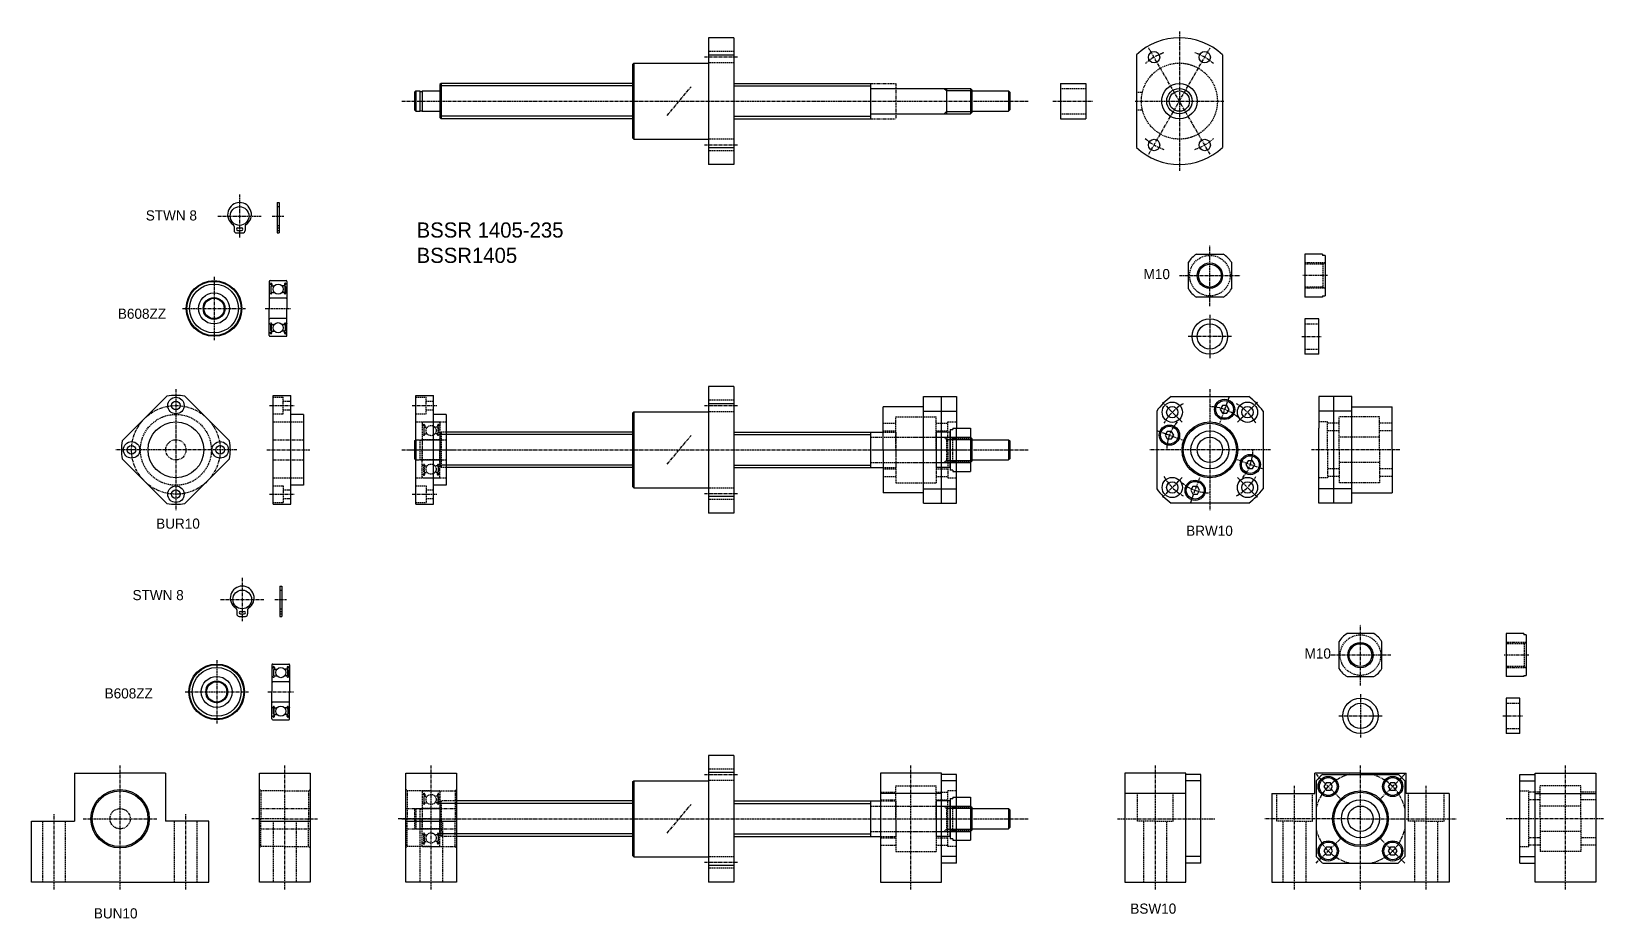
# Model space of a CAD drawing. Extents: x -149 to 471, y -253 to 98.
import ezdxf

# ---------------------------------------------------------------- set-up
doc = ezdxf.new("R2010")
doc.units = 0
for name, pattern in [('CENTER', [2, 1.25, -0.25, 0.25, -0.25]), ('DASHED', [0.75, 0.5, -0.25]), ('PHANTOM', [2.5, 1.25, -0.25, 0.25, -0.25, 0.25, -0.25])]:
    doc.linetypes.add(name, pattern=pattern)
doc.layers.get('0').update_dxf_attribs({"linetype": 'CONTINUOUS'})
doc.layers.add('CENTER', color=1, linetype='CENTER')

# ---------------------------------------------------------------- blocks, each defined once
blk = doc.blocks.new('BSSZ1405')
at = {"color": 7, "linetype": 'CONTINUOUS'}
for p, q in [((-10, 25), (-10, -25)), ((0, 25), (-10, 25)), ((0, 25), (0, -25)), ((-40, 14.5), (-39.5, 15)), ((-40, 14.5), (-40, -14.5)), ((-39.5, 15), (-10, 15)), ((-39.5, 15), (-39.5, -15)), ((-10, 18.33), (0, 18.33)), ((-115.5, 7), (-116, 6.5)), ((-116, 6.5), (-116, -6.5)), ((-40, 7), (-115.5, 7)), ((-115.5, 7), (-115.5, -7)), ((0, 7), (54, 7)), ((54, 7), (54, -7)), ((-126, 3.5), (-125.5, 4)), ((-126, 3.5), (-126, -3.5)), ((-125.5, 4), (-125.5, -4)), ((-125.5, 4), (-123.9, 4)), ((-123.9, 4), (-123.9, -4)), ((-123.9, 3.8), (-123, 3.8)), ((-123, 4), (-123, -4)), ((-123, 4), (-116.2, 4)), ((-116, 0), (-116, 0)), ((54.2, 5), (93.5, 5)), ((84, 5), (84, -5)), ((93.5, 5), (93.5, -5)), ((93.5, 5), (94, 4.5)), ((94, 4.5), (94, -4.5)), ((94, 4), (108.5, 4)), ((108.5, 4), (108.5, -4)), ((108.5, 4), (109, 3.5)), ((109, 3.5), (109, -3.5)), ((-125.5, -4), (-126, -3.5)), ((-125.5, -4), (-123.9, -4)), ((-123.9, -3.8), (-123, -3.8)), ((-123, -4), (-116.2, -4)), ((54.2, -5), (93.5, -5)), ((94, -4.5), (93.5, -5)), ((94, -4), (108.5, -4)), ((109, -3.5), (108.5, -4)), ((-116, -6.5), (-115.5, -7)), ((-40, -7), (-115.5, -7)), ((0, -7), (54, -7)), ((-39.5, -15), (-40, -14.5)), ((-39.5, -15), (-10, -15)), ((-10, -18.33), (0, -18.33)), ((0, -25), (-10, -25))]:
    blk.add_line(p, q, dxfattribs=at)
at = {"color": 3, "linetype": 'DASHED'}
for p, q in [((0, 19.57), (-10, 19.57)), ((0, 15.07), (-10, 15.07)), ((0, -15.07), (-10, -15.07)), ((0, -19.57), (-10, -19.57))]:
    blk.add_line(p, q, dxfattribs=at)
at = {"color": 3, "linetype": 'PHANTOM'}
for p, q in [((54, 7), (64, 7)), ((64, 7), (64, -7)), ((54, -7), (64, -7))]:
    blk.add_line(p, q, dxfattribs=at)
at = {"color": 3, "linetype": 'CONTINUOUS'}
for p, q in [((-40, 6), (-116, 6)), ((0, 6), (54, 6)), ((83.15, 5), (84, 4.15)), ((84, 4.15), (94, 4.15)), ((-40, -6), (-116, -6)), ((0, -6), (54, -6)), ((83.15, -5), (84, -4.15)), ((84, -4.15), (94, -4.15))]:
    blk.add_line(p, q, dxfattribs=at)
at = {"color": 7, "linetype": 'CONTINUOUS'}
for centre, start, end in [((-116.2, 4.2), 270, 0), ((54.2, 5.2), 180, 270), ((-116.2, -4.2), 0, 90), ((54.2, -5.2), 90, 180)]:
    blk.add_arc(centre, 0.2, start, end, dxfattribs=at)
at = {"layer": 'CENTER', "color": 1, "linetype": 'CENTER'}
for p, q in [((1.45, 17.32), (-11.58, 17.32)), ((-131, 0), (116.27, 0)), ((-26.25, -5.66), (-16.83, 5.66)), ((1.45, -17.32), (-11.58, -17.32))]:
    blk.add_line(p, q, dxfattribs=at)
blk = doc.blocks.new('BSSR1405')
at = {"color": 7, "linetype": 'CONTINUOUS'}
blk.add_blockref('BSSZ1405', (0, 0), dxfattribs=at)
blk = doc.blocks.new('BUN10-H')
at = {"color": 7, "linetype": 'CONTINUOUS'}
for p, q in [((-18, 0), (0, 0)), ((-18, 0), (-18, -19)), ((18, 0), (0, 0)), ((18, 0), (18, -19)), ((-35, -43), (-35, -19)), ((35, -43), (35, -19)), ((0, -43), (-35, -43)), ((0, -43), (35, -43))]:
    blk.add_line(p, q, dxfattribs=at)
at = {"color": 3, "linetype": 'DASHED'}
for p, q in [((-30.5, -43), (-30.5, -19)), ((-21.5, -43), (-21.5, -19)), ((21.5, -43), (21.5, -19)), ((30.5, -43), (30.5, -19))]:
    blk.add_line(p, q, dxfattribs=at)
at = {"color": 7, "linetype": 'CONTINUOUS'}
for points in [[(-35, -19), (-18, -19)], [(35, -19), (18, -19)]]:
    blk.add_lwpolyline(points, dxfattribs=at)
for radius in [11.55, 11]:
    blk.add_circle((0, -18), radius, dxfattribs=at)
at = {"color": 3, "linetype": 'PHANTOM'}
blk.add_circle((0, -18), 4, dxfattribs=at)
at = {"layer": 'CENTER', "color": 1, "linetype": 'CENTER'}
for p, q in [((0, -46), (0, 3)), ((-26, -46), (-26, -16)), ((-14.55, -18), (14.55, -18)), ((26, -46), (26, -16))]:
    blk.add_line(p, q, dxfattribs=at)
blk = doc.blocks.new('BUR10-H')
at = {"color": 7, "linetype": 'CONTINUOUS'}
for p, q in [((-21.21, 3.54), (-3.54, 21.21)), ((21.21, 3.54), (3.54, 21.21)), ((-3.54, -21.21), (-21.21, -3.54)), ((3.54, -21.21), (21.21, -3.54))]:
    blk.add_line(p, q, dxfattribs=at)
for centre, radius in [((0, 17.5), 3.25), ((0, 17.5), 1.7), ((0, 0), 11), ((-17.5, 0), 3.25), ((-17.5, 0), 1.7), ((17.5, 0), 3.25), ((17.5, 0), 1.7), ((0, -17.5), 3.25), ((0, -17.5), 1.7)]:
    blk.add_circle(centre, radius, dxfattribs=at)
at = {"color": 3, "linetype": 'DASHED'}
blk.add_circle((0, 0), 14, dxfattribs=at)
at = {"color": 3, "linetype": 'PHANTOM'}
blk.add_circle((0, 0), 4, dxfattribs=at)
at = {"color": 7, "linetype": 'CONTINUOUS'}
for start, end in [(80.51598, 99.48402), (170.51598, 189.48402), (350.51598, 9.48402), (260.51598, 279.48402)]:
    blk.add_arc((0, 0), 21.5, start, end, dxfattribs=at)
at = {"layer": 'CENTER'}
blk.add_line((0, 24), (0, -24), dxfattribs=at)
at = {"layer": 'CENTER', "linetype": 'CENTER'}
blk.add_line((24, 0), (-24, 0), dxfattribs=at)
blk.add_circle((0, 0), 17.5, dxfattribs=at)
blk = doc.blocks.new('BUR10-V')
at = {"color": 7, "linetype": 'CONTINUOUS'}
for p, q in [((-12, -21.5), (-12, 21.5)), ((-12, 21.5), (-5, 21.5)), ((-5, -21.5), (-5, 21.5)), ((0, 14), (-5, 14)), ((0, 14), (0, -14)), ((0, -14), (-5, -14)), ((-12, -21.5), (-5, -21.5))]:
    blk.add_line(p, q, dxfattribs=at)
at = {"color": 3, "linetype": 'DASHED'}
for p, q in [((-12, 20.75), (-8, 20.75)), ((-8, 14.25), (-8, 20.75)), ((-8, 19.2), (-5, 19.2)), ((-12, 14.25), (-8, 14.25)), ((-8, 15.8), (-5, 15.8)), ((-11.7, 11), (-0.3, 11)), ((-11.7, -11), (-0.3, -11)), ((-12, -14.25), (-8, -14.25)), ((-8, -14.25), (-8, -20.75)), ((-8, -15.8), (-5, -15.8)), ((-12, -20.75), (-8, -20.75)), ((-8, -19.2), (-5, -19.2))]:
    blk.add_line(p, q, dxfattribs=at)
at = {"color": 3, "linetype": 'PHANTOM'}
for p, q in [((-12, 4), (0, 4)), ((-12, -4), (0, -4))]:
    blk.add_line(p, q, dxfattribs=at)
at = {"layer": 'CENTER', "linetype": 'CENTER'}
for p, q in [((-13.5, 17.5), (-3.5, 17.5)), ((-14.5, 0), (2.5, 0)), ((-13.5, -17.5), (-3.5, -17.5))]:
    blk.add_line(p, q, dxfattribs=at)
blk = doc.blocks.new('M10NAT-V')
at = {"color": 7, "linetype": 'CONTINUOUS'}
for p, q in [((7, 8.5), (0, 8.5)), ((0, 8.5), (0, -8.5)), ((7, 8.5), (7, 8)), ((8, 8), (7, 8)), ((8, 8), (8, -8)), ((7, -8.5), (0, -8.5)), ((7, -8), (7, -8.5)), ((7, -8), (8, -8))]:
    blk.add_line(p, q, dxfattribs=at)
at = {"color": 3, "linetype": 'DASHED'}
for p, q in [((8, 5), (0, 5)), ((7.13, 4.5), (0, 4.5)), ((7.13, 4.5), (8, 5)), ((7.13, 4.5), (7.13, -4.5)), ((7.13, -4.5), (0, -4.5)), ((8, -5), (0, -5)), ((7.13, -4.5), (8, -5))]:
    blk.add_line(p, q, dxfattribs=at)
at = {"layer": 'CENTER', "color": 1, "linetype": 'CENTER'}
blk.add_line((9, 0), (-1, 0), dxfattribs=at)
blk = doc.blocks.new('BRW10-H')
at = {"color": 7, "linetype": 'CONTINUOUS'}
for p, q in [((-15.33, 21), (15.33, 21)), ((-21, 15.33), (-21, -15.33)), ((21, 15.33), (21, -15.33)), ((15.33, -21), (-15.33, -21))]:
    blk.add_line(p, q, dxfattribs=at)
for points in [[(4.95, 17.47), (4.08, 15.97), (4.95, 14.47), (6.68, 14.47), (7.55, 15.97), (6.68, 17.47)], [(-16.84, 7.31), (-17.71, 5.81), (-16.84, 4.31), (-15.11, 4.31), (-14.24, 5.81), (-15.11, 7.31)], [(15.11, -4.31), (14.24, -5.81), (15.11, -7.31), (16.84, -7.31), (17.71, -5.81), (16.84, -4.31)], [(-6.68, -14.47), (-7.55, -15.97), (-6.68, -17.47), (-4.95, -17.47), (-4.08, -15.97), (-4.95, -14.47)]]:
    blk.add_lwpolyline(points, close=True)
for centre, radius in [((-14.85, 14.85), 4), ((5.81, 15.97), 4), ((14.85, 14.85), 4), ((-14.85, 14.85), 2.25), ((14.85, 14.85), 2.25), ((-15.97, 5.81), 4), ((0, 0), 7.5), ((0, 0), 5), ((15.97, -5.81), 4), ((-14.85, -14.85), 4), ((-5.81, -15.97), 4), ((14.85, -14.85), 4), ((-14.85, -14.85), 2.25), ((14.85, -14.85), 2.25)]:
    blk.add_circle(centre, radius, dxfattribs=at)
for centre, radius in [((5.81, 15.97), 3.5), ((-15.97, 5.81), 3.5), ((0, 0), 11), ((0, 0), 10.5), ((15.97, -5.81), 3.5), ((-5.81, -15.97), 3.5)]:
    blk.add_circle(centre, radius)
for start, end in [(126.12893, 143.87107), (36.12893, 53.87107), (216.12893, 233.87107), (306.12893, 323.87107)]:
    blk.add_arc((0, 0), 26, start, end, dxfattribs=at)
at = {"layer": 'CENTER', "color": 1, "linetype": 'CENTER'}
for p, q in [((-18.74, 18.74), (-10.96, 10.96)), ((0, 24), (0, -24)), ((7.54, 20.72), (3.95, 10.85)), ((18.74, 18.74), (10.96, 10.96)), ((-20.72, 7.54), (-10.85, 3.95)), ((24, 0), (-24, 0)), ((20.72, -7.54), (10.85, -3.95)), ((-18.74, -18.74), (-10.96, -10.96)), ((-7.54, -20.72), (-3.95, -10.85)), ((18.74, -18.74), (10.96, -10.96))]:
    blk.add_line(p, q, dxfattribs=at)
for start, end in [(119.95074, 150.04926), (29.95074, 60.04926), (209.95074, 240.04926), (299.95074, 330.04926)]:
    blk.add_arc((0, 0), 21, start, end, dxfattribs=at)
at = {"layer": 'CENTER'}
for start, end in [(49.6715, 90.3285), (139.6715, 180.3285), (319.6715, 0.3285), (229.6715, 270.3285)]:
    blk.add_arc((0, 0), 17, start, end, dxfattribs=at)
blk = doc.blocks.new('BRW10-V')
at = {"color": 7, "linetype": 'CONTINUOUS'}
for p, q in [((-16, 21), (-29, 21)), ((-29, 21), (-29, 8.5)), ((-23, -21), (-23, 21)), ((-16, -21), (-16, 21)), ((-16, 15.33), (-29, 15.33)), ((-16, 17), (0, 17)), ((0, 0), (0, 17)), ((-29, -8.5), (-29, 8.5)), ((0, 0), (0, -17)), ((-29, -21), (-29, -8.5)), ((-16, -15.33), (-29, -15.33)), ((-16, -17), (0, -17)), ((-16, -21), (-29, -21))]:
    blk.add_line(p, q, dxfattribs=at)
at = {"color": 3, "linetype": 'DASHED'}
for p, q in [((-21, 0), (-21, 13)), ((-5, 13), (-21, 13)), ((-5, 0), (-5, 13)), ((-25.5, 11), (-29, 11)), ((-25.5, 0), (-25.5, 11)), ((-21, 10.5), (-25.5, 10.5)), ((-21, 7.5), (-25.5, 7.5)), ((0, 10.5), (-5, 10.5)), ((0, 7.5), (-5, 7.5)), ((-25.5, 0), (-25.5, -11)), ((-5, 5), (-21, 5)), ((-21, 0), (-21, -13)), ((-5, 0), (-5, -13)), ((-5, -5), (-21, -5)), ((-25.5, -11), (-29, -11)), ((-21, -7.5), (-25.5, -7.5)), ((-21, -10.5), (-25.5, -10.5)), ((0, -7.5), (-5, -7.5)), ((0, -10.5), (-5, -10.5)), ((-5, -13), (-21, -13))]:
    blk.add_line(p, q, dxfattribs=at)
at = {"layer": 'CENTER', "color": 1, "linetype": 'CENTER'}
blk.add_line((3, 0), (-31.85, 0), dxfattribs=at)
blk = doc.blocks.new('BSW10-H')
at = {"color": 7, "linetype": 'CONTINUOUS'}
for p, q in [((-18, 35), (-18, 43)), ((0, 43), (-18, 43)), ((-17.5, 39.92), (-17.5, 10.08)), ((-14.92, 42.5), (14.92, 42.5)), ((0, 43), (18, 43)), ((17.5, 39.92), (17.5, 10.08)), ((18, 35), (18, 43)), ((-35, 35), (-35, 0)), ((-35, 35), (-18, 35)), ((35, 35), (18, 35)), ((35, 35), (35, 0)), ((-14.92, 7.5), (14.92, 7.5)), ((-35, 0), (0, 0)), ((35, 0), (0, 0))]:
    blk.add_line(p, q, dxfattribs=at)
at = {"color": 3, "linetype": 'DASHED'}
for p, q in [((-33, 24), (-33, 35)), ((-19, 24), (-19, 35)), ((19, 24), (19, 35)), ((33, 24), (33, 35)), ((-26, 24), (-33, 24)), ((-30.5, 0), (-30.5, 24)), ((-26, 24), (-19, 24)), ((-21.5, 0), (-21.5, 24)), ((26, 24), (19, 24)), ((21.5, 0), (21.5, 24)), ((26, 24), (33, 24)), ((30.5, 0), (30.5, 24))]:
    blk.add_line(p, q, dxfattribs=at)
for points in [[(-13.59, 39.23), (-14.46, 37.73), (-13.59, 36.23), (-11.86, 36.23), (-11, 37.73), (-11.86, 39.23)], [(11.86, 39.23), (11, 37.73), (11.86, 36.23), (13.59, 36.23), (14.46, 37.73), (13.59, 39.23)], [(-13.59, 13.77), (-14.46, 12.27), (-13.59, 10.77), (-11.86, 10.77), (-11, 12.27), (-11.86, 13.77)], [(11.86, 13.77), (11, 12.27), (11.86, 10.77), (13.59, 10.77), (14.46, 12.27), (13.59, 13.77)]]:
    blk.add_lwpolyline(points, close=True)
at = {"color": 7, "linetype": 'CONTINUOUS'}
for centre, radius in [((-12.73, 37.73), 4), ((-12.73, 37.73), 3.5), ((12.73, 37.73), 4), ((12.73, 37.73), 3.5), ((0, 25), 11), ((0, 25), 7.5), ((0, 25), 5), ((-12.73, 12.27), 4), ((-12.73, 12.27), 3.5), ((12.73, 12.27), 4), ((12.73, 12.27), 3.5)]:
    blk.add_circle(centre, radius, dxfattribs=at)
blk.add_circle((0, 25), 10.5)
for start, end in [(130.45908, 139.54092), (40.45908, 49.54092), (220.45908, 229.54092), (310.45908, 319.54092)]:
    blk.add_arc((0, 25), 23, start, end, dxfattribs=at)
at = {"layer": 'CENTER', "color": 1, "linetype": 'CENTER'}
for p, q in [((0, -3), (0, 46)), ((-26, -3), (-26, 38)), ((-17.55, 42.55), (-7.9, 32.9)), ((17.55, 42.55), (7.9, 32.9)), ((26, -3), (26, 38)), ((0, 25), (-38, 25)), ((0, 25), (38, 25)), ((-17.55, 7.45), (-7.9, 17.1)), ((17.55, 7.45), (7.9, 17.1))]:
    blk.add_line(p, q, dxfattribs=at)
for start, end in [(103.5362, 166.4638), (13.5362, 76.4638), (193.5362, 256.4638), (283.5362, 346.4638)]:
    blk.add_arc((0, 25), 18, start, end, dxfattribs=at)
blk = doc.blocks.new('BSW10-V')
at = {"color": 7, "linetype": 'CONTINUOUS'}
for p, q in [((-30, -17.5), (-30, 17.5)), ((-30, 17.5), (-24, 17.5)), ((-30, 14.92), (-24, 14.92)), ((-24, 18), (0, 18)), ((-24, 17.15), (-24, 18)), ((-24, -17.15), (-24, 17.15)), ((0, 18), (0, -25)), ((-24, 10), (0, 10)), ((-30, -14.92), (-24, -14.92)), ((-30, -17.5), (-24, -17.5)), ((-24, -25), (-24, -17.15)), ((0, -25), (-24, -25))]:
    blk.add_line(p, q, dxfattribs=at)
at = {"color": 3, "linetype": 'DASHED'}
for p, q in [((-6, 13), (-22, 13)), ((-22, 0), (-22, 13)), ((-6, 0), (-6, 13)), ((-30, 11), (-26.5, 11)), ((-26.5, -11), (-26.5, 11)), ((-22, 10.5), (-26.5, 10.5)), ((-22, 7.5), (-26.5, 7.5)), ((0, 10.5), (-6, 10.5)), ((0, 7.5), (-6, 7.5)), ((-6, 5), (-22, 5)), ((-22, 0), (-22, -13)), ((-6, 0), (-6, -13)), ((-6, -5), (-22, -5)), ((-30, -11), (-26.5, -11)), ((-22, -7.5), (-26.5, -7.5)), ((-22, -10.5), (-26.5, -10.5)), ((0, -7.5), (-6, -7.5)), ((0, -10.5), (-6, -10.5)), ((-6, -13), (-22, -13))]:
    blk.add_line(p, q, dxfattribs=at)
at = {"layer": 'CENTER', "color": 1, "linetype": 'CENTER'}
for p, q in [((-12, -28), (-12, 21)), ((3, 0), (-35.5, 0))]:
    blk.add_line(p, q, dxfattribs=at)
blk = doc.blocks.new('BUN10-V')
at = {"color": 7, "linetype": 'CONTINUOUS'}
for p, q in [((-20, -25), (-20, 18)), ((-20, 18), (0, 18)), ((0, 18), (0, -25)), ((-20, -1), (0, -1)), ((0, -25), (-20, -25))]:
    blk.add_line(p, q, dxfattribs=at)
at = {"color": 3, "linetype": 'DASHED'}
for p, q in [((-20, 11.55), (-19.45, 11)), ((-19.45, 11), (-19.45, 0)), ((-10, 11), (-19.45, 11)), ((-10, 11), (-0.55, 11)), ((0, 11.55), (-0.55, 11)), ((-0.55, 11), (-0.55, 0)), ((-19.45, -11), (-19.45, 0)), ((-0.55, -11), (-0.55, 0)), ((-14.5, -1), (-14.5, -25)), ((-5.5, -1), (-5.5, -25)), ((-20, -11.55), (-19.45, -11)), ((-10, -11), (-19.45, -11)), ((-10, -11), (-0.55, -11)), ((0, -11.55), (-0.55, -11))]:
    blk.add_line(p, q, dxfattribs=at)
at = {"color": 3, "linetype": 'PHANTOM'}
for p, q in [((-20, 4), (0, 4)), ((-20, -4), (0, -4))]:
    blk.add_line(p, q, dxfattribs=at)
at = {"layer": 'CENTER', "color": 1, "linetype": 'CENTER'}
for p, q in [((-10, -28), (-10, 21)), ((-10, 0), (-23, 0)), ((-10, 0), (3, 0))]:
    blk.add_line(p, q, dxfattribs=at)
blk = doc.blocks.new('SP10')
at = {"color": 7, "linetype": 'CONTINUOUS'}
for p, q in [((0, 7), (0, -7)), ((5.5, 7), (0, 7)), ((5.5, -7), (5.5, 7)), ((5.5, -7), (0, -7))]:
    blk.add_line(p, q, dxfattribs=at)
at = {"color": 3, "linetype": 'DASHED'}
for p, q in [((0, 5), (5.5, 5)), ((0, -5), (5.5, -5))]:
    blk.add_line(p, q, dxfattribs=at)
at = {"layer": 'CENTER', "color": 1, "linetype": 'CENTER'}
blk.add_line((-1.25, 0), (6.75, 0), dxfattribs=at)
blk = doc.blocks.new('B608ZZ')
at = {"color": 3, "linetype": 'DASHED'}
for p, q in [((0, 10.7), (0, 0)), ((0, 9.75), (0.1, 9.65)), ((0.1, 9.65), (0.33, 9.65)), ((0.3, 11), (6.7, 11)), ((0.33, 9.65), (0.44, 9.83)), ((0.38, 9.47), (0.5, 9.4)), ((0.45, 9.58), (0.56, 9.77)), ((0.56, 9.52), (0.45, 9.58)), ((0.5, 9.4), (0.56, 9.52)), ((0.87, 8.95), (0.6, 8.68)), ((0.6, 8.68), (0.6, 6.5)), ((1, 8.89), (0.73, 8.63)), ((0.73, 6.5), (0.73, 8.63)), ((0.93, 6.5), (0.73, 6.5)), ((0.73, 6.36), (0.93, 6.36)), ((0.87, 9.68), (0.87, 8.95)), ((0.93, 6.36), (0.93, 6.5)), ((1, 9.68), (1, 8.89)), ((1, 9.05), (1.1, 8.95)), ((1.04, 6.21), (1.14, 6.3)), ((1.1, 8.95), (2.02, 8.95)), ((1.14, 6.3), (1.98, 6.3)), ((5.9, 8.95), (4.98, 8.95)), ((5.86, 6.3), (5.02, 6.3)), ((5.96, 6.21), (5.86, 6.3)), ((6, 9.05), (5.9, 8.95)), ((6, 9.68), (6, 8.89)), ((6, 8.89), (6.27, 8.63)), ((6.07, 6.5), (6.27, 6.5)), ((6.07, 6.36), (6.07, 6.5)), ((6.27, 6.36), (6.07, 6.36)), ((6.13, 9.68), (6.13, 8.95)), ((6.13, 8.95), (6.4, 8.68)), ((6.27, 6.5), (6.27, 8.63)), ((6.4, 8.68), (6.4, 6.5)), ((6.55, 9.58), (6.44, 9.77)), ((6.44, 9.52), (6.55, 9.58)), ((6.5, 9.4), (6.44, 9.52)), ((6.62, 9.47), (6.5, 9.4)), ((6.67, 9.65), (6.56, 9.83)), ((6.9, 9.65), (6.67, 9.65)), ((7, 9.75), (6.9, 9.65)), ((7, 10.7), (7, 0)), ((0, 6), (0.1, 6.1)), ((0, -10.7), (0, 0)), ((0.1, 6.1), (0.33, 6.1)), ((6.7, 4), (0.3, 4)), ((0.33, 6.1), (0.55, 5.84)), ((0.93, 5.92), (1.04, 6.21)), ((6.07, 5.92), (5.96, 6.21)), ((6.67, 6.1), (6.45, 5.84)), ((6.9, 6.1), (6.67, 6.1)), ((7, 6), (6.9, 6.1)), ((7, -10.7), (7, 0)), ((0, -6), (0.1, -6.1)), ((0.1, -6.1), (0.33, -6.1)), ((6.7, -4), (0.3, -4)), ((0.33, -6.1), (0.55, -5.84)), ((0.93, -5.92), (1.04, -6.21)), ((1.04, -6.21), (1.14, -6.3)), ((5.96, -6.21), (5.86, -6.3)), ((6.07, -5.92), (5.96, -6.21)), ((6.67, -6.1), (6.45, -5.84)), ((6.9, -6.1), (6.67, -6.1)), ((7, -6), (6.9, -6.1)), ((7, -5.35), (7, -5.35)), ((0, -9.75), (0.1, -9.65)), ((0.1, -9.65), (0.33, -9.65)), ((0.3, -11), (6.7, -11)), ((0.33, -9.65), (0.44, -9.83)), ((0.38, -9.47), (0.5, -9.4)), ((0.56, -9.52), (0.45, -9.58)), ((0.45, -9.58), (0.56, -9.77)), ((0.5, -9.4), (0.56, -9.52)), ((0.6, -8.68), (0.6, -6.5)), ((0.87, -8.95), (0.6, -8.68)), ((0.73, -6.36), (0.93, -6.36)), ((0.73, -6.5), (0.73, -8.63)), ((0.93, -6.5), (0.73, -6.5)), ((1, -8.89), (0.73, -8.63)), ((0.87, -9.68), (0.87, -8.95)), ((0.93, -6.36), (0.93, -6.5)), ((1, -9.68), (1, -8.89)), ((1, -9.05), (1.1, -8.95)), ((1.1, -8.95), (2.02, -8.95)), ((1.14, -6.3), (1.98, -6.3)), ((5.9, -8.95), (4.98, -8.95)), ((5.86, -6.3), (5.02, -6.3)), ((6, -9.05), (5.9, -8.95)), ((6, -8.89), (6.27, -8.63)), ((6, -9.68), (6, -8.89)), ((6.27, -6.36), (6.07, -6.36)), ((6.07, -6.36), (6.07, -6.5)), ((6.07, -6.5), (6.27, -6.5)), ((6.13, -8.95), (6.4, -8.68)), ((6.13, -9.68), (6.13, -8.95)), ((6.27, -6.5), (6.27, -8.63)), ((6.4, -8.68), (6.4, -6.5)), ((6.5, -9.4), (6.44, -9.52)), ((6.44, -9.52), (6.55, -9.58)), ((6.55, -9.58), (6.44, -9.77)), ((6.62, -9.47), (6.5, -9.4)), ((6.67, -9.65), (6.56, -9.83)), ((6.9, -9.65), (6.67, -9.65)), ((7, -9.75), (6.9, -9.65)), ((7, -8.03), (7, -8.02))]:
    blk.add_line(p, q, dxfattribs=at)
for centre in [(3.5, 7.6), (3.5, -7.6)]:
    blk.add_circle(centre, 2, dxfattribs=at)
for centre, radius, start, end in [((0.3, 10.7), 0.3, 90, 180), ((0.45, 9.58), 0.133, 149.9969, 240.00125), ((0.7, 9.68), 0.299, 0, 150.00017), ((0.7, 9.68), 0.166, 0, 150.00436), ((0.73, 6.5), 0.133, 180.00005, 270.00003), ((6.3, 9.68), 0.299, 29.99983, 180), ((6.3, 9.68), 0.166, 29.99564, 180), ((6.27, 6.5), 0.133, 269.99997, 359.99995), ((6.55, 9.58), 0.133, 299.99875, 30.0031), ((6.7, 10.7), 0.3, 0, 90), ((0.3, 4.3), 0.3, 180, 270), ((0.72, 5.98), 0.224, 220.00096, 343.1517), ((6.28, 5.98), 0.224, 196.8483, 319.99904), ((6.7, 4.3), 0.3, 270, 0), ((0.3, -4.3), 0.3, 90, 180), ((0.72, -5.98), 0.224, 16.8483, 139.99904), ((6.28, -5.98), 0.224, 40.00096, 163.1517), ((6.7, -4.3), 0.3, 0, 90), ((0.3, -10.7), 0.3, 180, 270), ((0.45, -9.58), 0.133, 119.99875, 210.0031), ((0.7, -9.68), 0.299, 209.99983, 0), ((0.7, -9.68), 0.166, 209.99564, 0), ((0.73, -6.5), 0.133, 89.99997, 179.99995), ((6.3, -9.68), 0.299, 180, 330.00017), ((6.3, -9.68), 0.166, 180, 330.00436), ((6.27, -6.5), 0.133, 0.00005, 90.00003), ((6.55, -9.58), 0.133, 329.9969, 60.00125), ((6.7, -10.7), 0.3, 270, 0)]:
    blk.add_arc(centre, radius, start, end, dxfattribs=at)
at = {"layer": 'CENTER', "color": 1, "linetype": 'CENTER'}
blk.add_line((-1.56, 0), (8.49, 0), dxfattribs=at)

msp = doc.modelspace()

# ---------------------------------------------------------------- linework, layer by layer
at = {"color": 7, "linetype": 'CONTINUOUS'}
for p, q in [((286.99, 88.46), (286.99, 51.8)), ((320.99, 88.46), (320.99, 51.8)), ((256.99, 77.13), (256.99, 63.13)), ((256.99, 77.13), (266.99, 77.13)), ((266.99, 77.13), (266.99, 63.13)), ((256.99, 63.13), (266.99, 63.13)), ((-52.31, 30.08), (-52.31, 18.08)), ((-52.31, 30.08), (-51.51, 30.08)), ((-51.51, 30.08), (-51.51, 18.08)), ((-69.29, 20.68), (-69.29, 19.08)), ((-67.89, 20.08), (-66.39, 20.08)), ((-67.89, 19.08), (-66.39, 19.08)), ((-67.14, 21.08), (-67.14, 20.08)), ((-67.14, 19.08), (-67.14, 18.08)), ((-64.99, 20.68), (-64.99, 19.08)), ((-68.39, 18.08), (-65.89, 18.08)), ((-52.31, 18.08), (-51.51, 18.08)), ((307.53, -4.03), (307.53, 6.51)), ((310.76, 9.74), (321.29, 9.74)), ((324.53, 6.51), (324.53, -4.03)), ((353.53, 9.74), (353.53, -7.26)), ((360.53, 9.74), (353.53, 9.74)), ((360.53, 9.74), (360.53, 9.24)), ((361.53, 9.24), (360.53, 9.24)), ((361.53, 9.24), (361.53, -6.76)), ((321.29, -7.26), (310.76, -7.26)), ((360.53, -7.26), (353.53, -7.26)), ((360.53, -6.76), (361.53, -6.76)), ((360.53, -6.76), (360.53, -7.26)), ((117.99, -42.53), (117.99, -92.53)), ((127.99, -42.53), (117.99, -42.53)), ((127.99, -42.53), (127.99, -92.53)), ((117.99, -49.2), (127.99, -49.2)), ((87.99, -53.03), (88.49, -52.53)), ((87.99, -53.03), (87.99, -82.03)), ((88.49, -52.53), (117.99, -52.53)), ((88.49, -52.53), (88.49, -82.53)), ((87.99, -60.53), (14.49, -60.53)), ((127.99, -60.53), (181.99, -60.53)), ((181.99, -60.53), (181.99, -74.53)), ((181.99, -60.53), (186.99, -60.53)), ((1.99, -64.03), (2.49, -63.53)), ((1.99, -64.03), (1.99, -71.03)), ((2.49, -63.53), (2.49, -71.53)), ((221.49, -62.53), (221.49, -72.53)), ((221.49, -62.53), (221.99, -63.03)), ((221.99, -63.03), (221.99, -72.03)), ((221.99, -63.53), (236.49, -63.53)), ((236.49, -63.53), (236.49, -71.53)), ((236.49, -63.53), (236.99, -64.03)), ((236.99, -64.03), (236.99, -71.03)), ((2.49, -71.53), (1.99, -71.03)), ((221.99, -72.03), (221.49, -72.53)), ((221.99, -71.53), (236.49, -71.53)), ((236.99, -71.03), (236.49, -71.53)), ((87.99, -74.53), (14.49, -74.53)), ((127.99, -74.53), (181.99, -74.53)), ((181.99, -74.53), (186.99, -74.53)), ((88.49, -82.53), (87.99, -82.03)), ((88.49, -82.53), (117.99, -82.53)), ((117.99, -85.86), (127.99, -85.86)), ((127.99, -92.53), (117.99, -92.53)), ((-51.26, -121.28), (-51.26, -133.28)), ((-51.26, -121.28), (-50.46, -121.28)), ((-50.46, -121.28), (-50.46, -133.28)), ((-66.09, -130.28), (-66.09, -131.28)), ((-68.24, -130.68), (-68.24, -132.28)), ((-67.34, -133.28), (-64.84, -133.28)), ((-66.84, -131.28), (-65.34, -131.28)), ((-66.84, -132.28), (-65.34, -132.28)), ((-66.09, -132.28), (-66.09, -133.28)), ((-63.94, -130.68), (-63.94, -132.28)), ((-51.26, -133.28), (-50.46, -133.28)), ((380.76, -140.05), (370.22, -140.05)), ((432.99, -140.05), (432.99, -157.05)), ((439.99, -140.05), (432.99, -140.05)), ((439.99, -140.05), (439.99, -140.55)), ((440.99, -140.55), (439.99, -140.55)), ((440.99, -140.55), (440.99, -156.55)), ((366.99, -143.28), (366.99, -153.82)), ((383.99, -153.82), (383.99, -143.28)), ((370.22, -157.05), (380.76, -157.05)), ((439.99, -157.05), (432.99, -157.05)), ((439.99, -156.55), (439.99, -157.05)), ((439.99, -156.55), (440.99, -156.55)), ((432.99, -165.55), (432.99, -179.55)), ((438.49, -165.55), (432.99, -165.55)), ((438.49, -179.55), (438.49, -165.55)), ((438.49, -179.55), (432.99, -179.55)), ((117.99, -188.14), (117.99, -238.14)), ((127.99, -188.14), (117.99, -188.14)), ((127.99, -188.14), (127.99, -238.14)), ((87.99, -198.64), (88.49, -198.14)), ((87.99, -198.64), (87.99, -227.64)), ((88.49, -198.14), (117.99, -198.14)), ((88.49, -198.14), (88.49, -228.14)), ((117.99, -194.81), (127.99, -194.81)), ((306.49, -195.14), (282.49, -195.14)), ((282.49, -195.14), (282.49, -238.14)), ((306.49, -195.99), (306.49, -195.14)), ((312.49, -195.64), (306.49, -195.64)), ((306.49, -230.29), (306.49, -195.99)), ((312.49, -198.21), (306.49, -198.21)), ((312.49, -230.64), (312.49, -195.64)), ((306.49, -203.14), (282.49, -203.14)), ((87.99, -206.14), (18.49, -206.14)), ((127.99, -206.14), (181.99, -206.14)), ((181.99, -206.14), (181.99, -220.14)), ((181.99, -206.14), (185.99, -206.14)), ((221.49, -208.14), (221.49, -218.14)), ((221.49, -208.14), (221.99, -208.64)), ((221.99, -208.64), (221.99, -217.64)), ((221.99, -209.14), (236.49, -209.14)), ((236.49, -209.14), (236.49, -217.14)), ((236.49, -209.14), (236.99, -209.64)), ((236.99, -209.64), (236.99, -216.64)), ((221.99, -217.14), (236.49, -217.14)), ((236.99, -216.64), (236.49, -217.14)), ((87.99, -220.14), (18.49, -220.14)), ((127.99, -220.14), (181.99, -220.14)), ((181.99, -220.14), (185.99, -220.14)), ((221.99, -217.64), (221.49, -218.14)), ((88.49, -228.14), (87.99, -227.64)), ((88.49, -228.14), (117.99, -228.14)), ((312.49, -228.06), (306.49, -228.06)), ((117.99, -231.47), (127.99, -231.47)), ((306.49, -238.14), (306.49, -230.29)), ((312.49, -230.64), (306.49, -230.64)), ((127.99, -238.14), (117.99, -238.14)), ((282.49, -238.14), (306.49, -238.14))]:
    msp.add_line(p, q, dxfattribs=at)
at = {"color": 3, "linetype": 'DASHED'}
for p, q in [((256.99, 75.13), (266.99, 75.13)), ((286.99, 73.63), (289.4, 73.63)), ((256.99, 65.13), (266.99, 65.13)), ((286.99, 66.63), (289.4, 66.63)), ((-52.31, 28.48), (-51.51, 28.48)), ((-52.31, 21.08), (-51.51, 21.08)), ((-52.31, 20.08), (-51.51, 20.08)), ((-52.31, 19.08), (-51.51, 19.08)), ((361.53, 6.24), (353.53, 6.24)), ((360.66, 5.74), (361.53, 6.24)), ((360.66, 5.74), (353.53, 5.74)), ((360.66, 5.74), (360.66, -3.26)), ((360.66, -3.26), (353.53, -3.26)), ((361.53, -3.76), (353.53, -3.76)), ((360.66, -3.26), (361.53, -3.76)), ((127.99, -47.96), (117.99, -47.96)), ((127.99, -52.46), (117.99, -52.46)), ((12.49, -60.53), (11.99, -61.03)), ((11.99, -61.03), (11.99, -74.03)), ((12.49, -60.53), (12.49, -74.53)), ((14.49, -60.53), (12.49, -60.53)), ((186.99, -60.53), (191.99, -60.53)), ((2.49, -63.53), (4.09, -63.53)), ((4.09, -63.53), (4.09, -71.53)), ((4.09, -63.73), (4.99, -63.73)), ((4.99, -63.53), (4.99, -71.53)), ((4.99, -63.53), (11.79, -63.53)), ((11.99, -67.53), (11.99, -67.53)), ((182.19, -62.53), (221.49, -62.53)), ((211.14, -62.53), (211.99, -63.38)), ((211.99, -62.53), (211.99, -72.53)), ((2.49, -71.53), (4.09, -71.53)), ((4.09, -71.33), (4.99, -71.33)), ((4.99, -71.53), (11.79, -71.53)), ((11.99, -74.03), (12.49, -74.53)), ((182.19, -72.53), (221.49, -72.53)), ((211.14, -72.53), (211.99, -71.68)), ((14.49, -74.53), (12.49, -74.53)), ((186.99, -74.53), (191.99, -74.53)), ((127.99, -82.6), (117.99, -82.6)), ((127.99, -87.1), (117.99, -87.1)), ((-51.26, -122.88), (-50.46, -122.88)), ((-51.26, -130.28), (-50.46, -130.28)), ((-51.26, -131.28), (-50.46, -131.28)), ((-51.26, -132.28), (-50.46, -132.28)), ((440.99, -143.55), (432.99, -143.55)), ((440.12, -144.05), (432.99, -144.05)), ((440.12, -144.05), (440.99, -143.55)), ((440.12, -144.05), (440.12, -153.05)), ((440.12, -153.05), (432.99, -153.05)), ((440.99, -153.55), (432.99, -153.55)), ((440.12, -153.05), (440.99, -153.55)), ((432.99, -167.55), (438.49, -167.55)), ((432.99, -177.55), (438.49, -177.55)), ((127.99, -193.56), (117.99, -193.56)), ((127.99, -198.06), (117.99, -198.06)), ((287.49, -214.14), (287.49, -203.14)), ((301.49, -214.14), (301.49, -203.14)), ((1.99, -209.64), (2.49, -209.14)), ((1.99, -209.64), (1.99, -216.64)), ((2.49, -209.14), (2.49, -217.14)), ((2.49, -209.14), (4.09, -209.14)), ((4.09, -209.14), (4.09, -217.14)), ((4.09, -209.34), (4.99, -209.34)), ((4.99, -209.14), (4.99, -217.14)), ((4.99, -209.14), (11.79, -209.14)), ((12.49, -206.14), (11.99, -206.64)), ((11.99, -206.64), (11.99, -219.64)), ((12.49, -206.14), (12.49, -220.14)), ((18.49, -206.14), (12.49, -206.14)), ((182.19, -208.14), (221.49, -208.14)), ((185.99, -206.14), (191.99, -206.14)), ((191.99, -206.14), (191.99, -220.14)), ((211.14, -208.14), (211.99, -208.99)), ((211.99, -208.14), (211.99, -218.14)), ((2.49, -217.14), (1.99, -216.64)), ((2.49, -217.14), (4.09, -217.14)), ((4.09, -216.94), (4.99, -216.94)), ((4.99, -217.14), (11.79, -217.14)), ((11.99, -213.14), (11.99, -213.14)), ((294.49, -214.14), (287.49, -214.14)), ((289.99, -238.14), (289.99, -214.14)), ((294.49, -214.14), (301.49, -214.14)), ((298.99, -238.14), (298.99, -214.14)), ((11.99, -219.64), (12.49, -220.14)), ((18.49, -220.14), (12.49, -220.14)), ((182.19, -218.14), (221.49, -218.14)), ((185.99, -220.14), (191.99, -220.14)), ((211.14, -218.14), (211.99, -217.29)), ((127.99, -228.21), (117.99, -228.21)), ((127.99, -232.71), (117.99, -232.71))]:
    msp.add_line(p, q, dxfattribs=at)
for p, q in [((-55.41, -1.01), (-55.41, -11.71)), ((-55.41, -1.96), (-55.31, -2.06)), ((-55.41, -5.71), (-55.31, -5.61)), ((-55.31, -2.06), (-55.08, -2.06)), ((-55.31, -5.61), (-55.08, -5.61)), ((-55.11, -0.71), (-48.71, -0.71)), ((-55.08, -2.06), (-54.97, -1.88)), ((-55.08, -5.61), (-54.87, -5.87)), ((-55.03, -2.24), (-54.92, -2.31)), ((-54.96, -2.13), (-54.86, -1.94)), ((-54.85, -2.19), (-54.96, -2.13)), ((-54.92, -2.31), (-54.85, -2.19)), ((-54.55, -2.76), (-54.81, -3.03)), ((-54.81, -3.03), (-54.81, -5.21)), ((-54.41, -2.81), (-54.68, -3.08)), ((-54.68, -5.21), (-54.68, -3.08)), ((-54.48, -5.21), (-54.68, -5.21)), ((-54.68, -5.34), (-54.48, -5.34)), ((-54.55, -2.03), (-54.55, -2.76)), ((-54.48, -5.34), (-54.48, -5.21)), ((-54.48, -5.79), (-54.38, -5.5)), ((-54.41, -2.03), (-54.41, -2.81)), ((-54.41, -2.66), (-54.31, -2.76)), ((-54.38, -5.5), (-54.28, -5.41)), ((-54.31, -2.76), (-53.39, -2.76)), ((-54.28, -5.41), (-53.43, -5.41)), ((-49.51, -2.76), (-50.44, -2.76)), ((-49.55, -5.41), (-50.39, -5.41)), ((-49.45, -5.5), (-49.55, -5.41)), ((-49.41, -2.66), (-49.51, -2.76)), ((-49.35, -5.79), (-49.45, -5.5)), ((-49.41, -2.03), (-49.41, -2.81)), ((-49.41, -2.81), (-49.15, -3.08)), ((-49.35, -5.34), (-49.35, -5.21)), ((-49.35, -5.21), (-49.15, -5.21)), ((-49.15, -5.34), (-49.35, -5.34)), ((-49.28, -2.03), (-49.28, -2.76)), ((-49.28, -2.76), (-49.01, -3.03)), ((-49.15, -5.21), (-49.15, -3.08)), ((-49.01, -3.03), (-49.01, -5.21)), ((-48.98, -2.19), (-48.86, -2.13)), ((-48.91, -2.31), (-48.98, -2.19)), ((-48.86, -2.13), (-48.97, -1.94)), ((-48.75, -5.61), (-48.96, -5.87)), ((-48.8, -2.24), (-48.91, -2.31)), ((-48.75, -2.06), (-48.86, -1.88)), ((-48.51, -2.06), (-48.75, -2.06)), ((-48.51, -5.61), (-48.75, -5.61)), ((-48.41, -1.96), (-48.51, -2.06)), ((-48.41, -5.71), (-48.51, -5.61)), ((-48.41, -1.01), (-48.41, -11.71)), ((-55.41, -22.41), (-55.41, -11.71)), ((-48.71, -7.71), (-55.11, -7.71)), ((-48.41, -22.41), (-48.41, -11.71)), ((-55.41, -17.71), (-55.31, -17.81)), ((-55.31, -17.81), (-55.08, -17.81)), ((-48.71, -15.71), (-55.11, -15.71)), ((-55.08, -17.81), (-54.87, -17.55)), ((-54.81, -20.39), (-54.81, -18.21)), ((-54.68, -18.07), (-54.48, -18.07)), ((-54.68, -18.21), (-54.68, -20.34)), ((-54.48, -18.21), (-54.68, -18.21)), ((-54.48, -17.63), (-54.38, -17.92)), ((-54.48, -18.07), (-54.48, -18.21)), ((-54.38, -17.92), (-54.28, -18.01)), ((-54.28, -18.01), (-53.43, -18.01)), ((-49.55, -18.01), (-50.39, -18.01)), ((-49.45, -17.92), (-49.55, -18.01)), ((-49.35, -17.63), (-49.45, -17.92)), ((-49.35, -18.07), (-49.35, -18.21)), ((-49.15, -18.07), (-49.35, -18.07)), ((-49.35, -18.21), (-49.15, -18.21)), ((-49.15, -18.21), (-49.15, -20.34)), ((-49.01, -20.39), (-49.01, -18.21)), ((-48.75, -17.81), (-48.96, -17.55)), ((-48.51, -17.81), (-48.75, -17.81)), ((-48.41, -17.71), (-48.51, -17.81)), ((-48.41, -17.06), (-48.41, -17.06)), ((-55.41, -21.46), (-55.31, -21.36)), ((-55.31, -21.36), (-55.08, -21.36)), ((-55.11, -22.71), (-48.71, -22.71)), ((-55.08, -21.36), (-54.97, -21.54)), ((-55.03, -21.18), (-54.92, -21.11)), ((-54.85, -21.23), (-54.96, -21.29)), ((-54.96, -21.29), (-54.86, -21.48)), ((-54.92, -21.11), (-54.85, -21.23)), ((-54.55, -20.66), (-54.81, -20.39)), ((-54.41, -20.6), (-54.68, -20.34)), ((-54.55, -21.39), (-54.55, -20.66)), ((-54.41, -21.39), (-54.41, -20.6)), ((-54.41, -20.76), (-54.31, -20.66)), ((-54.31, -20.66), (-53.39, -20.66)), ((-49.51, -20.66), (-50.44, -20.66)), ((-49.41, -20.76), (-49.51, -20.66)), ((-49.41, -20.6), (-49.15, -20.34)), ((-49.41, -21.39), (-49.41, -20.6)), ((-49.28, -20.66), (-49.01, -20.39)), ((-49.28, -21.39), (-49.28, -20.66)), ((-48.91, -21.11), (-48.98, -21.23)), ((-48.98, -21.23), (-48.86, -21.29)), ((-48.86, -21.29), (-48.97, -21.48)), ((-48.8, -21.18), (-48.91, -21.11)), ((-48.75, -21.36), (-48.86, -21.54)), ((-48.51, -21.36), (-48.75, -21.36)), ((-48.41, -21.46), (-48.51, -21.36)), ((-48.41, -19.73), (-48.41, -19.73)), ((-54.36, -152.37), (-54.36, -163.07)), ((-54.36, -153.32), (-54.26, -153.42)), ((-54.26, -153.42), (-54.03, -153.42)), ((-54.06, -152.07), (-47.66, -152.07)), ((-54.03, -153.42), (-53.92, -153.24)), ((-53.98, -153.6), (-53.86, -153.67)), ((-53.91, -153.49), (-53.8, -153.3)), ((-53.8, -153.55), (-53.91, -153.49)), ((-53.86, -153.67), (-53.8, -153.55)), ((-53.5, -154.12), (-53.76, -154.39)), ((-53.76, -154.39), (-53.76, -156.57)), ((-53.36, -154.17), (-53.63, -154.44)), ((-53.63, -156.57), (-53.63, -154.44)), ((-53.5, -153.38), (-53.5, -154.12)), ((-53.36, -153.38), (-53.36, -154.17)), ((-53.36, -154.02), (-53.26, -154.12)), ((-53.26, -154.12), (-52.34, -154.12)), ((-48.46, -154.12), (-49.39, -154.12)), ((-48.36, -154.02), (-48.46, -154.12)), ((-48.36, -153.38), (-48.36, -154.17)), ((-48.36, -154.17), (-48.1, -154.44)), ((-48.23, -153.38), (-48.23, -154.12)), ((-48.23, -154.12), (-47.96, -154.39)), ((-48.1, -156.57), (-48.1, -154.44)), ((-47.96, -154.39), (-47.96, -156.57)), ((-47.93, -153.55), (-47.81, -153.49)), ((-47.86, -153.67), (-47.93, -153.55)), ((-47.81, -153.49), (-47.92, -153.3)), ((-47.74, -153.6), (-47.86, -153.67)), ((-47.7, -153.42), (-47.8, -153.24)), ((-47.46, -153.42), (-47.7, -153.42)), ((-47.36, -153.32), (-47.46, -153.42)), ((-47.36, -152.37), (-47.36, -163.07)), ((-54.36, -157.07), (-54.26, -156.97)), ((-54.26, -156.97), (-54.03, -156.97)), ((-47.66, -159.07), (-54.06, -159.07)), ((-54.03, -156.97), (-53.81, -157.23)), ((-53.43, -156.57), (-53.63, -156.57)), ((-53.63, -156.7), (-53.43, -156.7)), ((-53.43, -156.7), (-53.43, -156.57)), ((-53.43, -157.15), (-53.32, -156.86)), ((-53.32, -156.86), (-53.22, -156.77)), ((-53.22, -156.77), (-52.38, -156.77)), ((-48.5, -156.77), (-49.34, -156.77)), ((-48.4, -156.86), (-48.5, -156.77)), ((-48.3, -157.15), (-48.4, -156.86)), ((-48.3, -156.57), (-48.1, -156.57)), ((-48.3, -156.7), (-48.3, -156.57)), ((-48.1, -156.7), (-48.3, -156.7)), ((-47.7, -156.97), (-47.91, -157.23)), ((-47.46, -156.97), (-47.7, -156.97)), ((-47.36, -157.07), (-47.46, -156.97)), ((-54.36, -173.77), (-54.36, -163.07)), ((-47.66, -167.07), (-54.06, -167.07)), ((-47.36, -173.77), (-47.36, -163.07)), ((-54.36, -169.07), (-54.26, -169.17)), ((-54.36, -172.82), (-54.26, -172.72)), ((-54.26, -169.17), (-54.03, -169.17)), ((-54.26, -172.72), (-54.03, -172.72)), ((-54.03, -169.17), (-53.81, -168.91)), ((-54.03, -172.72), (-53.92, -172.9)), ((-53.98, -172.54), (-53.86, -172.47)), ((-53.8, -172.59), (-53.91, -172.65)), ((-53.91, -172.65), (-53.8, -172.84)), ((-53.86, -172.47), (-53.8, -172.59)), ((-53.76, -171.75), (-53.76, -169.57)), ((-53.5, -172.02), (-53.76, -171.75)), ((-53.63, -169.43), (-53.43, -169.43)), ((-53.63, -169.57), (-53.63, -171.7)), ((-53.43, -169.57), (-53.63, -169.57)), ((-53.36, -171.96), (-53.63, -171.7)), ((-53.5, -172.75), (-53.5, -172.02)), ((-53.43, -168.99), (-53.32, -169.28)), ((-53.43, -169.43), (-53.43, -169.57)), ((-53.36, -172.75), (-53.36, -171.96)), ((-53.36, -172.12), (-53.26, -172.02)), ((-53.32, -169.28), (-53.22, -169.37)), ((-53.26, -172.02), (-52.34, -172.02)), ((-53.22, -169.37), (-52.38, -169.37)), ((-48.46, -172.02), (-49.39, -172.02)), ((-48.5, -169.37), (-49.34, -169.37)), ((-48.4, -169.28), (-48.5, -169.37)), ((-48.36, -172.12), (-48.46, -172.02)), ((-48.3, -168.99), (-48.4, -169.28)), ((-48.36, -171.96), (-48.1, -171.7)), ((-48.36, -172.75), (-48.36, -171.96)), ((-48.1, -169.43), (-48.3, -169.43)), ((-48.3, -169.43), (-48.3, -169.57)), ((-48.3, -169.57), (-48.1, -169.57)), ((-48.23, -172.02), (-47.96, -171.75)), ((-48.23, -172.75), (-48.23, -172.02)), ((-48.1, -169.57), (-48.1, -171.7)), ((-47.96, -171.75), (-47.96, -169.57)), ((-47.86, -172.47), (-47.93, -172.59)), ((-47.93, -172.59), (-47.81, -172.65)), ((-47.81, -172.65), (-47.92, -172.84)), ((-47.7, -169.17), (-47.91, -168.91)), ((-47.74, -172.54), (-47.86, -172.47)), ((-47.7, -172.72), (-47.8, -172.9)), ((-47.46, -169.17), (-47.7, -169.17)), ((-47.46, -172.72), (-47.7, -172.72)), ((-47.36, -169.07), (-47.46, -169.17)), ((-47.36, -172.82), (-47.46, -172.72)), ((-47.36, -168.42), (-47.36, -168.42)), ((-47.36, -171.09), (-47.36, -171.09)), ((-54.06, -174.07), (-47.66, -174.07))]:
    msp.add_line(p, q)
at = {"color": 3, "linetype": 'CONTINUOUS'}
for p, q in [((87.99, -61.53), (11.99, -61.53)), ((127.99, -61.53), (181.99, -61.53)), ((211.99, -63.38), (221.99, -63.38)), ((87.99, -73.53), (11.99, -73.53)), ((127.99, -73.53), (181.99, -73.53)), ((211.99, -71.68), (221.99, -71.68)), ((87.99, -207.14), (11.99, -207.14)), ((127.99, -207.14), (181.99, -207.14)), ((211.99, -208.99), (221.99, -208.99)), ((87.99, -219.14), (11.99, -219.14)), ((127.99, -219.14), (181.99, -219.14)), ((211.99, -217.29), (221.99, -217.29))]:
    msp.add_line(p, q, dxfattribs=at)
at = {"color": 3, "linetype": 'PHANTOM'}
msp.add_line((191.99, -60.53), (191.99, -74.53), dxfattribs=at)
at = {"color": 7, "linetype": 'CONTINUOUS'}
for centre, radius in [((293.99, 87.45), 2.25), ((313.99, 87.45), 2.25), ((303.99, 70.13), 7), ((303.99, 70.13), 5), ((303.99, 70.13), 4), ((293.99, 52.81), 2.25), ((313.99, 52.81), 2.25), ((-67.14, 24.78), 3.7), ((316.03, 1.24), 4.5), ((-77.23, -11.71), 11), ((-77.23, -11.71), 10.7), ((-77.23, -11.71), 9.65), ((-77.23, -11.71), 6.1), ((-77.23, -11.71), 4.3), ((-77.23, -11.71), 4), ((316.03, -22.76), 7), ((316.03, -22.76), 5), ((-66.09, -126.58), 3.7), ((375.49, -148.55), 4.5), ((-76.17, -163.07), 11), ((-76.17, -163.07), 10.7), ((-76.17, -163.07), 9.65), ((-76.17, -163.07), 6.1), ((-76.17, -163.07), 4.3), ((-76.17, -163.07), 4), ((375.49, -172.55), 7), ((375.49, -172.55), 5)]:
    msp.add_circle(centre, radius, dxfattribs=at)
at = {"color": 3, "linetype": 'DASHED'}
for centre, radius in [((303.99, 70.13), 15), ((316.03, 1.24), 8), ((375.49, -148.55), 8)]:
    msp.add_circle(centre, radius, dxfattribs=at)
at = {"color": 3, "linetype": 'CONTINUOUS'}
for centre in [(316.03, 1.24), (375.49, -148.55)]:
    msp.add_circle(centre, 5, dxfattribs=at)
for centre in [(-51.91, -4.11), (-51.91, -19.31), (-50.86, -155.47), (-50.86, -170.67)]:
    msp.add_circle(centre, 2)
at = {"color": 7, "linetype": 'CONTINUOUS'}
for centre, radius, start, end in [((303.99, 70.13), 25, 47.15636, 132.84364), ((303.99, 70.13), 25, 227.15636, 312.84364), ((-67.14, 25.37), 4.7, 302.62133, 237.37867), ((-70.19, 20.68), 0.9, 0, 55.09394), ((-68.3, 19.06), 0.99, 179.18971, 264.7847), ((-67.89, 19.58), 0.5, 90, 270), ((-66.39, 19.58), 0.5, 270, 90), ((-65.98, 19.06), 0.99, 275.21529, 0.81028), ((-64.09, 20.68), 0.9, 124.90606, 180.00001), ((316.03, 1.24), 10, 121.78833, 148.21167), ((316.03, 1.24), 10, 31.78833, 58.21167), ((316.03, 1.24), 10, 211.78833, 238.21167), ((316.03, 1.24), 10, 301.78833, 328.21167), ((-66.09, -125.99), 4.7, 302.62133, 237.37867), ((-69.14, -130.68), 0.9, 0, 55.09394), ((-63.04, -130.68), 0.9, 124.90606, 180.00001), ((-67.25, -132.3), 0.99, 179.18971, 264.7847), ((-66.84, -131.78), 0.5, 90, 270), ((-65.34, -131.78), 0.5, 270, 90), ((-64.93, -132.3), 0.99, 275.21529, 0.81028), ((375.49, -148.55), 10, 121.78833, 148.21167), ((375.49, -148.55), 10, 31.78833, 58.21167), ((375.49, -148.55), 10, 211.78833, 238.21167), ((375.49, -148.55), 10, 301.78833, 328.21167)]:
    msp.add_arc(centre, radius, start, end, dxfattribs=at)
for centre, radius, start, end in [((-55.11, -1.01), 0.3, 90, 180), ((-54.96, -2.13), 0.133, 149.9969, 240.00125), ((-54.71, -2.03), 0.299, 0, 150.00017), ((-54.69, -5.73), 0.224, 220.00096, 343.1517), ((-54.71, -2.03), 0.166, 0, 150.00436), ((-54.68, -5.21), 0.133, 180.00005, 270.00003), ((-49.11, -2.03), 0.299, 29.99983, 180), ((-49.13, -5.73), 0.224, 196.8483, 319.99904), ((-49.11, -2.03), 0.166, 29.99564, 180), ((-49.15, -5.21), 0.133, 269.99997, 359.99995), ((-48.86, -2.13), 0.133, 299.99875, 30.0031), ((-48.71, -1.01), 0.3, 0, 90), ((-55.11, -7.41), 0.3, 180, 270), ((-48.71, -7.41), 0.3, 270, 0), ((-55.11, -16.01), 0.3, 90, 180), ((-54.69, -17.69), 0.224, 16.8483, 139.99904), ((-54.68, -18.21), 0.133, 89.99997, 179.99995), ((-49.13, -17.69), 0.224, 40.00096, 163.1517), ((-49.15, -18.21), 0.133, 0.00005, 90.00003), ((-48.71, -16.01), 0.3, 0, 90), ((-55.11, -22.41), 0.3, 180, 270), ((-54.96, -21.29), 0.133, 119.99875, 210.0031), ((-54.71, -21.39), 0.299, 209.99983, 0), ((-54.71, -21.39), 0.166, 209.99564, 0), ((-49.11, -21.39), 0.299, 180, 330.00017), ((-49.11, -21.39), 0.166, 180, 330.00436), ((-48.86, -21.29), 0.133, 329.9969, 60.00125), ((-48.71, -22.41), 0.3, 270, 0), ((-54.06, -152.37), 0.3, 90, 180), ((-53.91, -153.49), 0.133, 149.9969, 240.00125), ((-53.66, -153.38), 0.299, 0, 150.00017), ((-53.66, -153.38), 0.166, 0, 150.00436), ((-48.06, -153.38), 0.299, 29.99983, 180), ((-48.06, -153.38), 0.166, 29.99564, 180), ((-47.81, -153.49), 0.133, 299.99875, 30.0031), ((-47.66, -152.37), 0.3, 0, 90), ((-54.06, -158.77), 0.3, 180, 270), ((-53.64, -157.09), 0.224, 220.00096, 343.1517), ((-53.63, -156.57), 0.133, 180.00005, 270.00003), ((-48.08, -157.09), 0.224, 196.8483, 319.99904), ((-48.1, -156.57), 0.133, 269.99997, 359.99995), ((-47.66, -158.77), 0.3, 270, 0), ((-54.06, -167.37), 0.3, 90, 180), ((-47.66, -167.37), 0.3, 0, 90), ((-54.06, -173.77), 0.3, 180, 270), ((-53.91, -172.65), 0.133, 119.99875, 210.0031), ((-53.66, -172.75), 0.299, 209.99983, 0), ((-53.64, -169.05), 0.224, 16.8483, 139.99904), ((-53.66, -172.75), 0.166, 209.99564, 0), ((-53.63, -169.57), 0.133, 89.99997, 179.99995), ((-48.06, -172.75), 0.299, 180, 330.00017), ((-48.08, -169.05), 0.224, 40.00096, 163.1517), ((-48.06, -172.75), 0.166, 180, 330.00436), ((-48.1, -169.57), 0.133, 0.00005, 90.00003), ((-47.81, -172.65), 0.133, 329.9969, 60.00125), ((-47.66, -173.77), 0.3, 270, 0)]:
    msp.add_arc(centre, radius, start, end)
at = {"color": 3, "linetype": 'DASHED'}
for centre, start, end in [((11.79, -63.33), 270, 0), ((182.19, -62.33), 180, 270), ((11.79, -71.73), 0, 90), ((182.19, -72.73), 90, 180), ((11.79, -208.94), 270, 0), ((182.19, -207.94), 180, 270), ((11.79, -217.34), 0, 90), ((182.19, -218.34), 90, 180)]:
    msp.add_arc(centre, 0.2, start, end, dxfattribs=at)
at = {"layer": 'CENTER', "color": 1, "linetype": 'CENTER'}
for p, q in [((303.99, 97.63), (303.99, 42.63)), ((316.11, 49.13), (291.86, 91.13)), ((291.86, 49.13), (316.11, 91.13)), ((253.99, 70.13), (269.99, 70.13)), ((286.49, 70.13), (321.49, 70.13)), ((-67.14, 33.29), (-67.14, 16.26)), ((-75.66, 24.78), (-58.62, 24.78)), ((-54.28, 24.78), (-49.67, 24.78)), ((316.03, -10.77), (316.03, 13.25)), ((-77.23, 0.79), (-77.23, -24.21)), ((304.02, 1.24), (328.03, 1.24)), ((362.53, 1.24), (352.53, 1.24)), ((-89.73, -11.71), (-64.73, -11.71)), ((-56.98, -11.71), (-46.93, -11.71)), ((316.03, -14.21), (316.03, -31.31)), ((324.58, -22.76), (307.48, -22.76)), ((129.43, -50.21), (116.41, -50.21)), ((101.74, -73.19), (111.16, -61.87)), ((-3.01, -67.53), (244.26, -67.53)), ((129.43, -84.85), (116.41, -84.85)), ((-66.09, -118.07), (-66.09, -135.1)), ((-74.61, -126.58), (-57.57, -126.58)), ((-53.22, -126.58), (-48.62, -126.58)), ((375.49, -160.56), (375.49, -136.54)), ((387.49, -148.55), (363.48, -148.55)), ((441.99, -148.55), (431.99, -148.55)), ((-76.17, -150.57), (-76.17, -175.57)), ((-88.67, -163.07), (-63.67, -163.07)), ((-55.93, -163.07), (-45.88, -163.07)), ((375.49, -164), (375.49, -181.1)), ((366.94, -172.55), (384.04, -172.55)), ((431.74, -172.55), (439.74, -172.55)), ((294.49, -241.14), (294.49, -192.14)), ((129.43, -195.81), (116.41, -195.81)), ((101.74, -218.8), (111.16, -207.47)), ((-3.01, -213.14), (244.26, -213.14)), ((279.49, -213.14), (317.99, -213.14)), ((129.43, -230.46), (116.41, -230.46))]:
    msp.add_line(p, q, dxfattribs=at)
for start, end in [(107.80162, 132.19838), (47.7311, 72.19838), (227.7311, 252.19838), (287.80162, 312.19838)]:
    msp.add_arc((303.99, 70.13), 20, start, end, dxfattribs=at)

# ---------------------------------------------------------------- block references
at = {"color": 7, "linetype": 'CONTINUOUS'}
for name, p in [('BSSR1405', (127.99, 70.13)), ('SP10', (353.53, -22.76)), ('BUR10-H', (-92.27, -67.53)), ('BUR10-V', (-41.87, -67.53)), ('BUR10-V', (14.49, -67.53)), ('BRW10-H', (316.03, -67.53)), ('BRW10-V', (388.03, -67.53)), ('B608ZZ', (4.99, -67.53)), ('BUN10-H', (-114.32, -195.14)), ('BUN10-V', (-39.32, -213.14)), ('BUN10-V', (18.49, -213.14)), ('BSW10-H', (375.49, -238.14)), ('BSW10-V', (468.49, -213.14)), ('B608ZZ', (4.99, -213.14)), ('SP10', (207.99, -213.14))]:
    msp.add_blockref(name, p, dxfattribs=at)
at = {"color": 7, "linetype": 'CONTINUOUS', "xscale": -1}
for name, p in [('BRW10-V', (186.99, -67.53)), ('M10NAT-V', (221.49, -67.53)), ('BSW10-V', (185.99, -213.14)), ('M10NAT-V', (221.49, -213.14))]:
    msp.add_blockref(name, p, dxfattribs=at)
at = {"color": 3, "linetype": 'DASHED'}
msp.add_blockref('SP10', (207.99, -67.53), dxfattribs=at)

# ---------------------------------------------------------------- texts
at = {"color": 7, "linetype": 'CONTINUOUS'}
for s, height, p in [('STWN 8', 4, (-104.17, 23.01)), ('BSSR 1405-235', 6, (2.79, 16.25)), ('BSSR1405', 6, (2.79, 6.25)), ('STWN 8', 4, (-109.4, -126.86))]:
    msp.add_text(s, height=height, dxfattribs=at).set_placement(p)
for s, p in [('M10', (289.85, -0.14)), ('B608ZZ', (-115.19, -15.79)), ('BUR10', (-100.07, -98.65)), ('BRW10', (306.66, -101.46)), ('M10', (353.43, -149.93)), ('B608ZZ', (-120.42, -165.66)), ('BSW10', (284.61, -250.63)), ('BUN10', (-124.68, -252.49))]:
    msp.add_text(s, height=4).set_placement(p)

doc.saveas('drawing.dxf')
